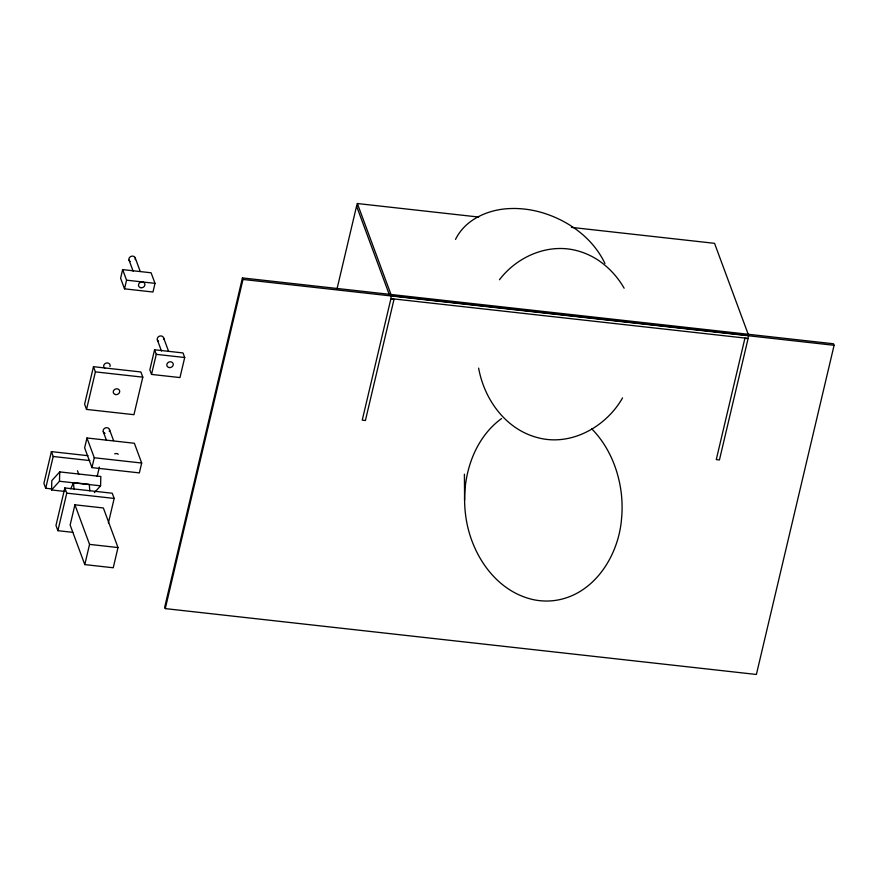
<?xml version="1.0" encoding="UTF-8"?>
<svg xmlns="http://www.w3.org/2000/svg" width="878" height="878" viewBox="0 0 878 878"><rect width="100%" height="100%" fill="white"/><g stroke="black" fill="none" stroke-linecap="round" stroke-linejoin="round"><path stroke-width="1.32" d="M64.818 491.439L51.561 489.957L51.813 480.606L59.737 471.903L100.827 476.48L100.575 485.83L94.418 492.602M51.561 489.957L59.484 481.254L59.737 471.903M87.976 455.693L51.396 451.621L43.9 483.383L45.7 488.256L52.482 489.013M45.7 488.256L53.207 456.494L51.396 451.621M108.367 523.014L114.173 498.43L112.252 493.238L64.84 487.948L55.972 525.483L57.893 530.685L72.797 532.342M93.474 366.686L84.606 404.22L86.527 409.411L133.95 414.69L142.807 377.156L140.886 371.965L93.474 366.686L95.395 371.877L86.527 409.411M57.893 530.685L66.761 493.14L64.84 487.948M122.646 269.612L120.604 278.271L124.511 288.84L152.97 292.012L155.011 283.353L151.104 272.784L122.646 269.612L126.564 280.181L124.511 288.84M86.966 437.979L84.639 447.846L91.949 467.612L139.361 472.891L141.687 463.035L134.378 443.269L86.966 437.979L94.275 457.756L91.949 467.612M74.915 504.806L70.141 525.022L84.782 564.598L113.24 567.77L118.003 547.554L103.363 507.978L74.915 504.806L89.556 544.382L84.782 564.598M97.184 476.337L99.368 467.074M154.572 349.773L149.831 369.847L151.521 374.412L179.968 377.573L184.709 357.511L183.019 352.945L154.572 349.773L156.262 354.339L151.521 374.412M242.427 277.931L164.713 607.093L165.273 608.608L756.386 674.469L834.1 345.295L833.54 343.781L242.427 277.931L242.986 279.445L165.273 608.608M337.053 288.752L356.567 206.132L389.47 295.074M356.677 206.429L357.357 203.531L478.697 217.053M357.357 203.531L391.445 295.71L390.765 298.597L747.968 338.392L748.649 335.506L714.549 243.327L571.402 227.38M70.8 488.805L73.478 482.626L89.282 484.393L89.83 490.89M455.528 239.387C465.362 219.248 488.398 209.337 509.888 208.569A72.984 50.112 17.6 0 1 539.037 211.774C566.65 219.149 592.529 237.225 604.942 263.488M622.557 397.91C606.007 427.004 570.656 446.847 537.171 437.529A69.878 63.732 53.9 0 1 515.869 427.805C495.818 414.218 482.922 391.687 478.62 368.112M499.472 279.731C517.142 256.42 548.52 242.811 577.362 250.779A69.878 63.732 53.9 0 1 598.675 260.503C609.123 267.647 617.86 277.218 624.126 288.214M501.536 418.565C479.706 434.412 467.93 460.972 465.197 487.279A116.884 110.507 69.3 0 0 465.527 514.431C469.949 552.174 494.599 591.168 533.604 599.718A69.636 65.839 69.3 0 0 555.478 600.398C594.066 594.691 618.452 555.928 621.492 519.326A116.884 110.507 69.3 0 0 621.152 492.185C618.101 468.709 608.388 445.64 591.585 428.694M391.445 295.71L748.649 335.506M242.986 279.445L834.1 345.295M126.564 280.181L155.011 283.353M156.262 354.339L184.709 357.511M95.395 371.877L142.807 377.156M94.275 457.756L141.687 463.035M53.207 456.494L89.775 460.566M59.484 481.254L100.575 485.83M66.761 493.14L114.173 498.43M89.556 544.382L118.003 547.554M135.234 257.923L140.239 271.467M163.571 337.745L168.576 351.288M129.044 260.107L133.138 271.192M157.381 339.929L161.475 351.013M109.465 429.507L113.558 440.591M103.275 431.691L106.457 440.317M77.473 470.762L78.844 474.449M73.478 482.626L74.026 489.123M464.407 474.197L464.594 500.065M105.031 368.365A3.282 2.853 -20.3 0 1 104.109 364.644A3.282 2.853 -20.3 0 1 108.224 363.097A3.282 2.853 -20.3 0 1 109.98 366.499M130.251 261.523A3.282 2.853 -20.3 0 1 129.329 257.814A3.282 2.853 -20.3 0 1 133.445 256.266A3.282 2.853 -20.3 0 1 135.212 259.668M105.053 433.359A3.282 2.853 -20.3 0 1 103.417 429.671A3.282 2.853 -20.3 0 1 107.687 427.849A3.282 2.853 -20.3 0 1 109.322 431.537M114.7 453.871A3.282 2.853 -20.3 0 1 118.278 454.277M158.589 341.355A3.282 2.853 -20.3 0 1 157.667 337.635A3.282 2.853 -20.3 0 1 161.782 336.087A3.282 2.853 -20.3 0 1 163.549 339.49M390.875 298.882L362.241 420.156L365.402 420.507L394.035 299.233L390.875 298.882M744.906 338.326L716.272 459.6L719.433 459.951L748.067 338.678L744.906 338.326M115.742 394.584A3.282 2.853 -20.3 0 0 119.573 390.611A3.282 2.853 -20.3 0 0 114.118 389.909A3.282 2.853 -20.3 0 0 115.742 394.584M140.963 287.743A3.282 2.853 -20.3 0 0 144.793 283.77A3.282 2.853 -20.3 0 0 139.339 283.078A3.282 2.853 -20.3 0 0 140.963 287.743M169.3 367.575A3.282 2.853 -20.3 0 0 173.131 363.591A3.282 2.853 -20.3 0 0 167.676 362.899A3.282 2.853 -20.3 0 0 169.3 367.575"/></g></svg>
